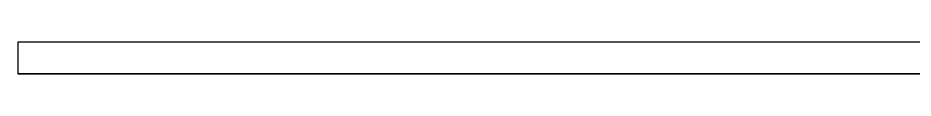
# Model space of a CAD drawing. Header units: inches. Extents: x 0 to 841, y -594 to 0.
# Drawn here: x 516.15 to 544.59, y -328.76 to -327.76 of the extents above; entities that cross this region are included whole.
import ezdxf

# ---------------------------------------------------------------- set-up
doc = ezdxf.new("R2010")
doc.units = ezdxf.units.IN
doc.header["$MEASUREMENT"] = 0

msp = doc.modelspace()

# ---------------------------------------------------------------- linework, layer by layer
at = {"color": 18, "true_color": 0x000000}
for p, q in [((554.146, -327.765), (516.146, -327.765)), ((516.146, -327.765), (516.146, -328.765)), ((516.146, -327.765), (516.146, -327.781)), ((554.146, -327.765), (516.146, -327.765)), ((516.146, -327.781), (516.146, -327.831)), ((516.146, -327.831), (516.146, -327.911)), ((516.146, -327.911), (516.146, -328.015)), ((516.146, -328.015), (516.146, -328.135)), ((516.146, -328.135), (516.146, -328.265)), ((516.146, -328.265), (516.146, -328.395)), ((516.146, -328.395), (516.146, -328.515)), ((516.146, -328.515), (516.146, -328.619)), ((516.146, -328.619), (516.146, -328.697)), ((516.146, -328.697), (516.146, -328.747)), ((516.146, -328.747), (516.146, -328.765)), ((516.146, -328.765), (554.146, -328.765)), ((554.146, -328.765), (516.146, -328.765))]:
    msp.add_line(p, q, dxfattribs=at)

doc.saveas('drawing.dxf')
